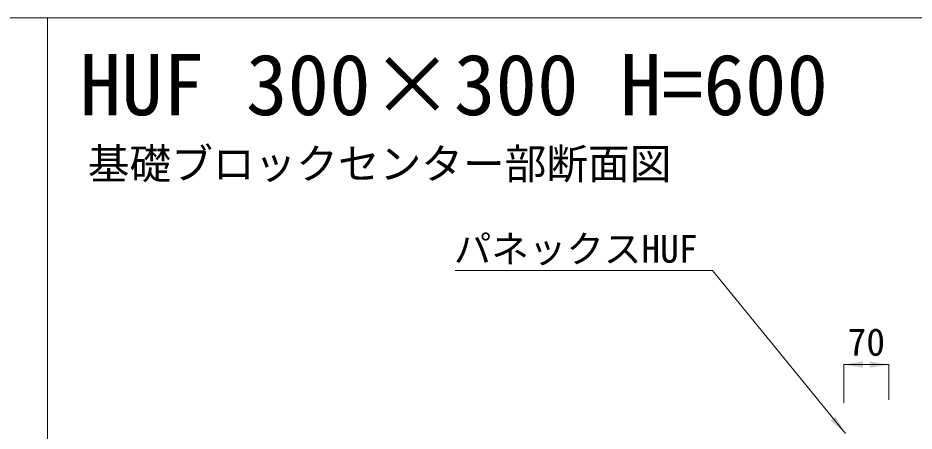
# Model space of a CAD drawing. Units: millimetres at full size; details may follow other scales. Extents: x 173025 to 194922, y 53822 to 64534.
# Drawn here: x 187976 to 189368, y 63700 to 64341 of the extents above; entities that cross this region are included whole.
import ezdxf
from ezdxf.enums import TextEntityAlignment as Align

# ---------------------------------------------------------------- set-up
doc = ezdxf.new("R2010")
doc.units = ezdxf.units.MM
doc.header["$LTSCALE"] = 20
for name, color, linetype, lineweight in [('0_2', 7, 'Continuous', 20), ('図枠', 5, 'Continuous', 13), ('寸法線', 7, 'Continuous', 13), ('引出線', 4, 'Continuous', 13)]:
    doc.layers.add(name, color=color, linetype=linetype, lineweight=lineweight)
doc.layers.add('文字', color=7, linetype='Continuous')
doc.styles.add('ＭＳ ゴシック', font='')
doc.styles.get('ＭＳ ゴシック').set_extended_font_data('MS Gothic')

# ---------------------------------------------------------------- blocks, each defined once
blk = doc.blocks.new('filled_arrow')
at = {"color": 0, "linetype": 'Continuous', "lineweight": -2}
blk.add_solid([(7.5, 1.25), (0, 0), (7.5, -1.25)], dxfattribs=at)

msp = doc.modelspace()

# ---------------------------------------------------------------- linework, layer by layer
at = {"layer": '図枠'}
for p, q in [((179921.93, 64341.27), (194921.93, 64341.27)), ((188021.93, 64341.27), (188021.93, 61441.27))]:
    msp.add_line(p, q, dxfattribs=at)
at = {"layer": '寸法線'}
for p, q in [((189258.93, 63802.97), (189328.93, 63802.97)), ((189258.93, 63743.31), (189258.93, 63802.97)), ((189328.93, 63748.31), (189328.93, 63802.97))]:
    msp.add_line(p, q, dxfattribs=at)
at = {"layer": '引出線'}
msp.add_lwpolyline([(189261.43, 63695.81), (189054.88, 63948.81), (188655.03, 63948.81)], dxfattribs=at)

# ---------------------------------------------------------------- block references
at = {"layer": '寸法線', "xscale": 4, "yscale": 4}
msp.add_blockref('filled_arrow', (189258.93, 63802.97), dxfattribs=at)
at = {"layer": '寸法線', "xscale": 4, "yscale": 4, "rotation": 180}
msp.add_blockref('filled_arrow', (189328.93, 63802.97), dxfattribs=at)
at = {"layer": '引出線', "xscale": 4, "yscale": 4, "rotation": 129.2}
msp.add_blockref('filled_arrow', (189261.43, 63695.81), dxfattribs=at)

# ---------------------------------------------------------------- texts
at = {"layer": '0_2', "style": 'ＭＳ ゴシック'}
msp.add_text('基礎ブロックセンター部断面図', height=47.47, dxfattribs=at).set_placement((188084.69, 64076.84), align=Align.BOTTOM_LEFT)
at = {"layer": '寸法線', "style": 'ＭＳ ゴシック'}
msp.add_text('70', height=42.72, dxfattribs=at).set_placement((189293.93, 63837.97), align=Align.MIDDLE_CENTER)
at = {"layer": '引出線', "style": 'ＭＳ ゴシック'}
msp.add_text('パネックスHUF', height=42.72, dxfattribs=at).set_placement((188842.45, 64003.95), align=Align.TOP_CENTER)
at = {"layer": '文字', "style": 'ＭＳ ゴシック'}
msp.add_text('HUF 300×300 H=600', height=94.94, dxfattribs=at).set_placement((188071.93, 64161.77), align=Align.BOTTOM_LEFT)

doc.saveas('drawing.dxf')
